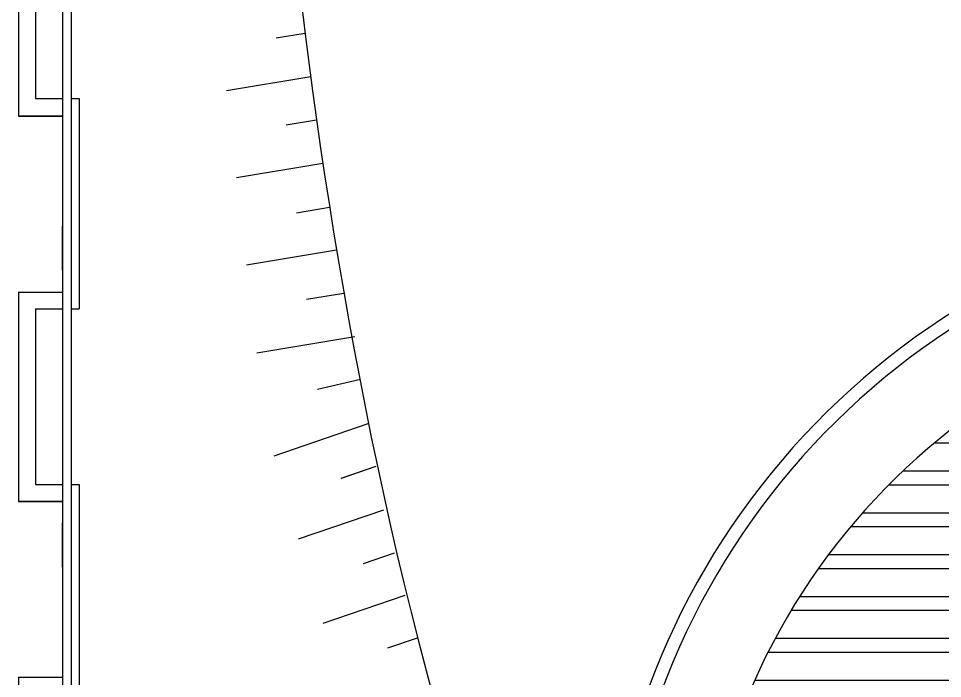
# Model space of a CAD drawing. Header units: millimetres. Extents: x 2801 to 3319, y 1187 to 1422.
# Drawn here: x 3121.45 to 3131.96, y 1257.48 to 1264.99 of the extents above; entities that cross this region are included whole.
import ezdxf

# ---------------------------------------------------------------- set-up
doc = ezdxf.new("R2010")
doc.units = ezdxf.units.MM
for name, color, linetype in [('ar-alambrado', 2, 'Continuous'), ('AR-ALV-V', 2, 'Continuous'), ('ar-mureta-V', 2, 'Continuous'), ('AR-TALUDE', 1, 'Continuous'), ('AR-TELHA', 2, 'Continuous'), ('AR-TELHA-H', 1, 'Continuous'), ('insercao', 4, 'Continuous')]:
    doc.layers.add(name, color=color, linetype=linetype)

# ---------------------------------------------------------------- blocks, each defined once
blk = doc.blocks.new('pe-bl03-aud-cobertura')
at = {"layer": 'AR-TELHA-H'}
h = blk.add_hatch(dxfattribs=at)
h.set_pattern_fill('ANSI32', color=256, scale=0.05, angle=135, style=0)
h.paths.add_polyline_path([(86.477, -81.085, 0.221357), (83.654, -86.75), (92.142, -86.75)])
h.paths.add_polyline_path([(92.142, -87.15), (83.654, -87.15, 0.221357), (86.477, -92.815)])
at = {"layer": 'AR-ALV-V'}
for radius, start, end in [(8.565, 96.0983, 259.9456), (8.415, 96.1524, 259.8562)]:
    blk.add_arc((91.132, -86.942), radius, start, end, dxfattribs=at)
at = {"layer": 'AR-TELHA'}
blk.add_arc((91.15, -86.95), 7.499, 96.54, 263.46, dxfattribs=at)

msp = doc.modelspace()

# ---------------------------------------------------------------- linework, layer by layer
at = {"layer": 'ar-alambrado'}
for p, q in [((3121.954, 1268.45), (3121.954, 1213.189)), ((3122.054, 1268.35), (3122.054, 1213.089))]:
    msp.add_line(p, q, dxfattribs=at)
at = {"layer": 'ar-mureta-V'}
for p, q in [((3121.454, 1283.441), (3121.454, 1263.876)), ((3121.646, 1268.258), (3121.646, 1264.076)), ((3121.646, 1264.076), (3121.954, 1264.076)), ((3121.646, 1264.076), (3121.954, 1264.076)), ((3122.054, 1264.076), (3122.146, 1264.076)), ((3122.054, 1264.076), (3122.146, 1264.076)), ((3122.146, 1264.076), (3122.146, 1261.684)), ((3121.954, 1263.876), (3121.454, 1263.876)), ((3121.954, 1263.876), (3121.454, 1263.876)), ((3121.454, 1263.876), (3121.954, 1263.876)), ((3121.454, 1263.876), (3121.954, 1263.876)), ((3121.454, 1263.875), (3121.954, 1263.875)), ((3121.954, 1263.876), (3121.954, 1261.876)), ((3121.954, 1263.875), (3121.954, 1261.875)), ((3121.954, 1262.125), (3121.954, 1262.625)), ((3121.454, 1261.876), (3121.454, 1259.493)), ((3121.454, 1261.875), (3121.954, 1261.875)), ((3121.646, 1261.684), (3121.646, 1259.684)), ((3121.646, 1261.684), (3121.954, 1261.684)), ((3122.054, 1261.684), (3122.146, 1261.684)), ((3121.646, 1259.684), (3121.954, 1259.684)), ((3121.646, 1259.684), (3121.954, 1259.684)), ((3122.054, 1259.684), (3122.146, 1259.684)), ((3122.054, 1259.684), (3122.146, 1259.684)), ((3122.146, 1259.684), (3122.146, 1257.301)), ((3121.954, 1259.493), (3121.454, 1259.493)), ((3121.954, 1259.493), (3121.454, 1259.493)), ((3121.454, 1259.493), (3121.954, 1259.493)), ((3121.454, 1259.493), (3121.954, 1259.493)), ((3121.454, 1259.493), (3121.954, 1259.493)), ((3121.954, 1259.493), (3121.954, 1257.493)), ((3121.954, 1259.492), (3121.954, 1257.492)), ((3121.954, 1258.743), (3121.954, 1259.243)), ((3121.454, 1257.493), (3121.954, 1257.493)), ((3121.454, 1257.493), (3121.454, 1255.11)), ((3121.454, 1257.492), (3121.954, 1257.492)), ((3121.454, 1257.492), (3121.954, 1257.492)), ((3121.704, 1257.492), (3121.954, 1257.492))]:
    msp.add_line(p, q, dxfattribs=at)
at = {"layer": 'AR-TALUDE'}
for p, q in [((3124.383, 1264.767), (3124.713, 1264.822)), ((3123.818, 1264.167), (3124.777, 1264.327)), ((3124.498, 1263.777), (3124.844, 1263.835)), ((3123.932, 1263.177), (3124.915, 1263.342)), ((3124.614, 1262.778), (3124.992, 1262.841)), ((3124.048, 1262.185), (3125.07, 1262.356)), ((3124.729, 1261.793), (3125.154, 1261.864)), ((3124.729, 1261.793), (3125.154, 1261.864)), ((3124.729, 1261.793), (3125.154, 1261.864)), ((3124.164, 1261.182), (3125.281, 1261.369)), ((3124.164, 1261.182), (3125.281, 1261.369)), ((3124.164, 1261.182), (3125.281, 1261.369)), ((3124.854, 1260.771), (3125.342, 1260.883)), ((3124.361, 1260.012), (3125.431, 1260.38)), ((3124.361, 1260.012), (3125.431, 1260.38)), ((3124.361, 1260.012), (3125.431, 1260.38)), ((3125.122, 1259.756), (3125.522, 1259.894)), ((3125.128, 1259.758), (3125.522, 1259.894)), ((3125.128, 1259.758), (3125.522, 1259.894)), ((3124.64, 1259.065), (3125.61, 1259.398)), ((3124.64, 1259.065), (3125.61, 1259.398)), ((3124.64, 1259.065), (3125.61, 1259.398)), ((3125.377, 1258.787), (3125.729, 1258.907)), ((3124.918, 1258.105), (3125.853, 1258.426)), ((3124.918, 1258.105), (3125.853, 1258.426)), ((3124.918, 1258.105), (3125.853, 1258.426)), ((3125.655, 1257.825), (3125.993, 1257.941))]:
    msp.add_line(p, q, dxfattribs=at)
msp.add_open_spline([(3124.368, 1268.258), (3124.871, 1261.761), (3127.557, 1246.765), (3144.942, 1233.619), (3156.167, 1236.332), (3164.448, 1242.032), (3171.625, 1254.534), (3176.632, 1265.464), (3181.196, 1274.178), (3183.241, 1280.082)], degree=3, knots=[0.874603, 0.874603, 0.874603, 0.874603, 13.033613, 24.300817, 33.994288, 45.623477, 57.311406, 66.544355, 85.146679, 85.146679, 85.146679, 85.146679], dxfattribs=at)

# ---------------------------------------------------------------- block references
at = {"layer": 'insercao', "ltscale": 10}
msp.add_blockref('pe-bl03-aud-cobertura', (3045.525, 1341.35), dxfattribs=at)

doc.saveas('drawing.dxf')
